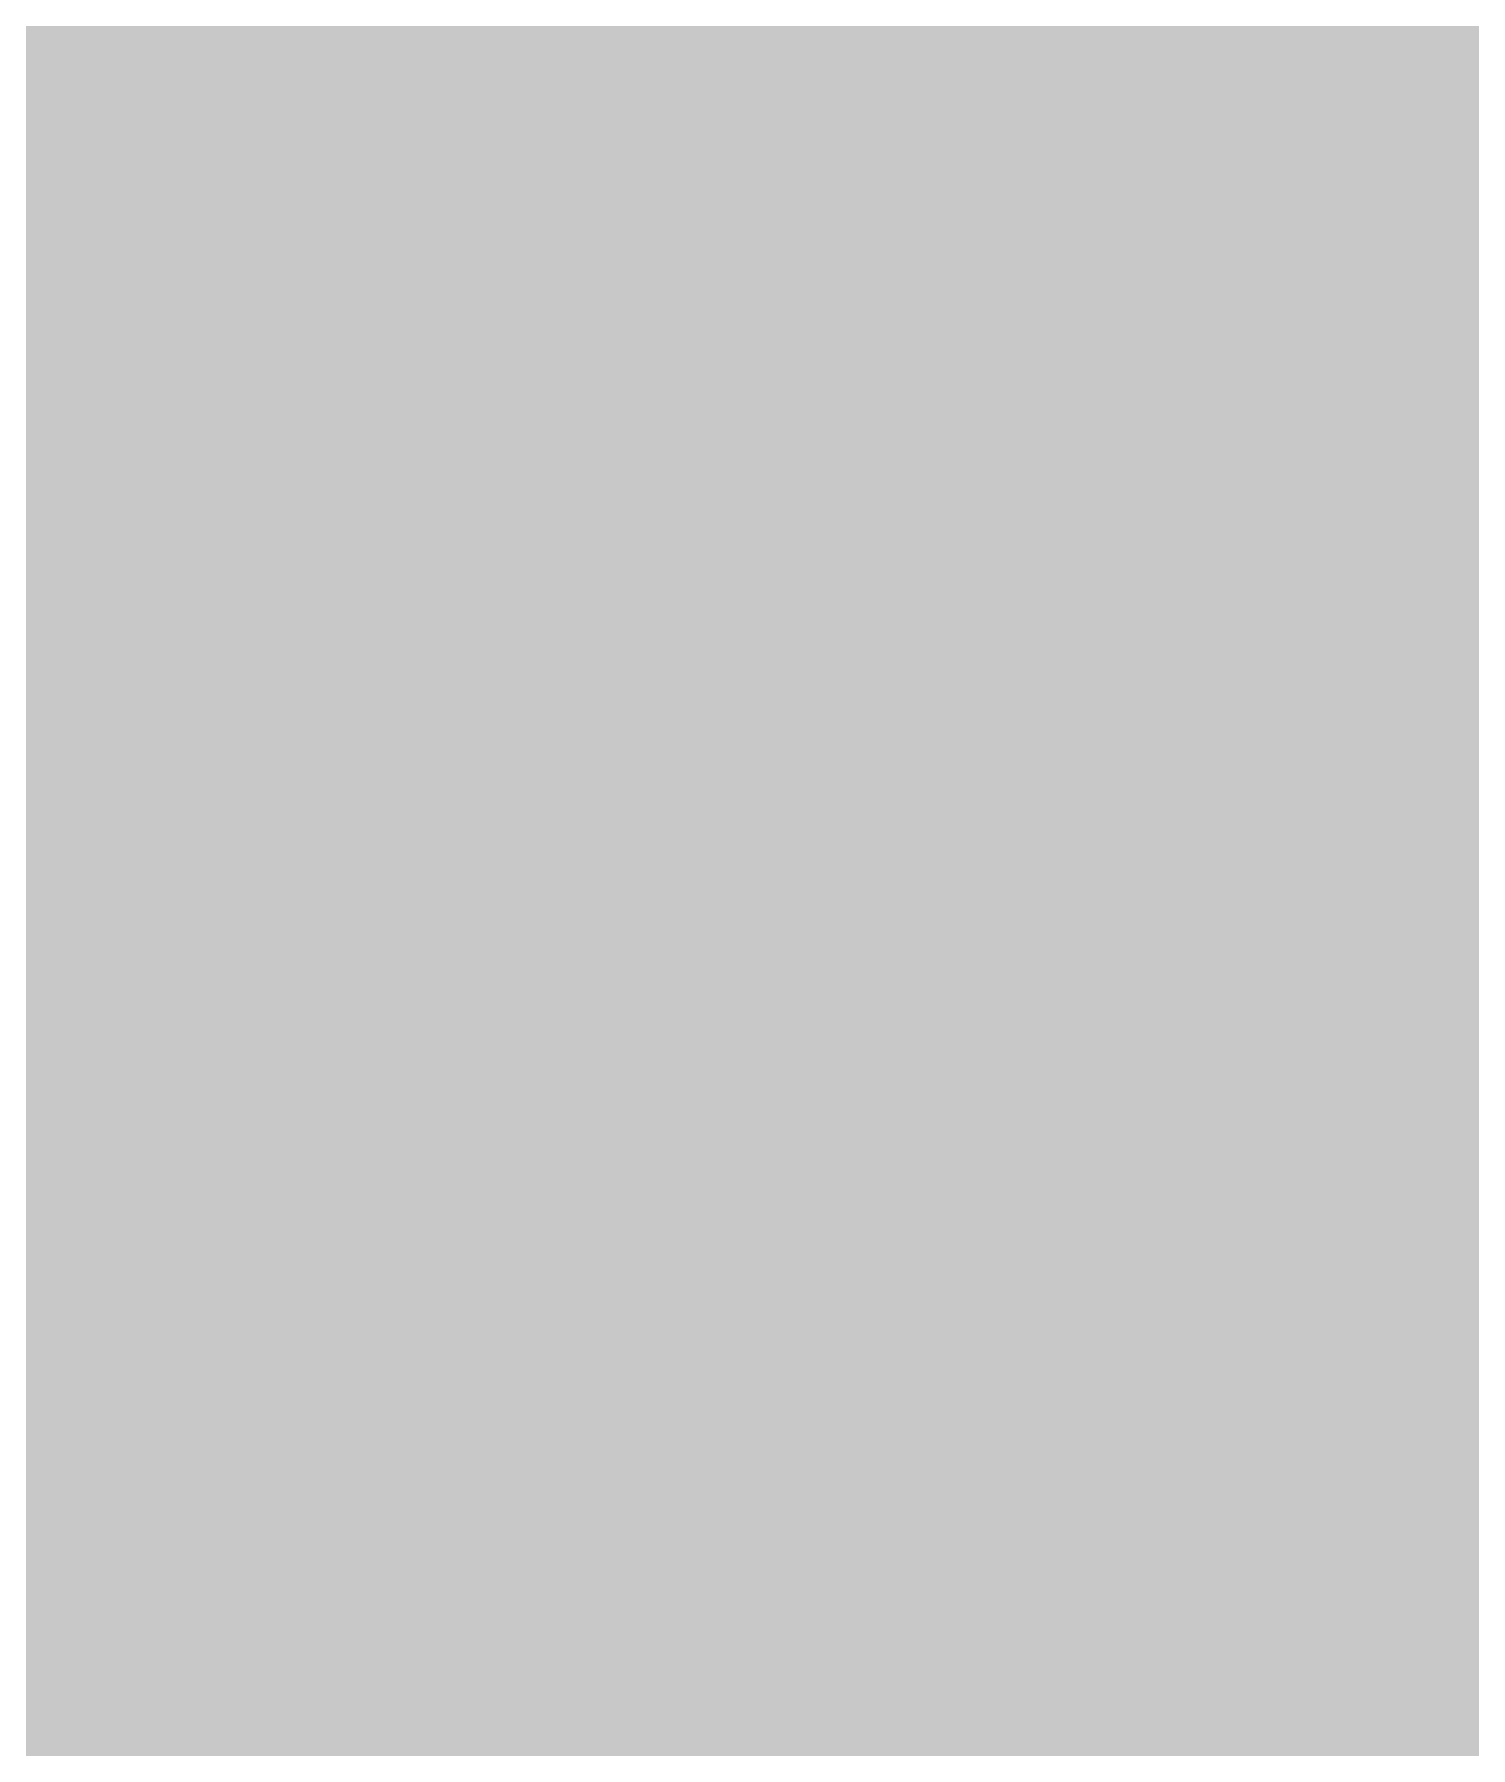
# Model space of a CAD drawing. Extents: x -6 to 196, y -52 to 46.
# Drawn here: x 29.44 to 37.41, y 7.18 to 16.68 of the extents above; entities that cross this region are included whole.
import ezdxf

# ---------------------------------------------------------------- set-up
doc = ezdxf.new("R2010")
doc.units = 0
doc.header["$MEASUREMENT"] = 0
doc.layers.get('0').update_dxf_attribs({"linetype": 'CONTINUOUS'})
for name, color, linetype in [('22-304-1_BOT', 7, 'CONTINUOUS'), ('22-304-1_DRD', 7, 'CONTINUOUS'), ('22-304-1_GND', 6, 'CONTINUOUS'), ('22-304-1_IN1', 4, 'CONTINUOUS'), ('22-304-1_SMB', 3, 'CONTINUOUS'), ('22-304-1_SMT', 5, 'CONTINUOUS'), ('22-304-1_SPT', 10, 'CONTINUOUS'), ('22-304-1_SST', 14, 'CONTINUOUS'), ('22-304-1_TOP', 9, 'CONTINUOUS'), ('THRUHOLE_TAP', 13, 'CONTINUOUS')]:
    doc.layers.add(name, color=color, linetype=linetype)

# ---------------------------------------------------------------- blocks, each defined once
blk = doc.blocks.new('ROUND_52')
at = {"const_width": 0.35052}
blk.add_lwpolyline([(-0.17526, 0, 1), (0.17526, 0, 1)], format="xyb", close=True, dxfattribs=at)
blk = doc.blocks.new('ROUND_80')
at = {"const_width": 0.0635}
blk.add_lwpolyline([(-0.03175, 0, 1), (0.03175, 0, 1)], format="xyb", close=True, dxfattribs=at)
blk = doc.blocks.new('RECTANGLE_37')
blk.add_solid([(5.715, 4.445), (5.715, -4.445), (-5.715, 4.445), (-5.715, -4.445)])
blk = doc.blocks.new('ROUND_88')
at = {"const_width": 0.10033}
blk.add_lwpolyline([(-0.050164, 0, 1), (0.050164, 0, 1)], format="xyb", close=True, dxfattribs=at)

msp = doc.modelspace()

# ---------------------------------------------------------------- linework, layer by layer
at = {"layer": '22-304-1_BOT', "const_width": 0.254}
for points in [[(29.9466, 43.942), (29.9466, -4.064)], [(30.1752, 43.942), (30.1752, -4.064)], [(30.4038, 43.942), (30.4038, -4.064)], [(30.6324, 43.942), (30.6324, -4.064)], [(30.861, 43.942), (30.861, -4.064)], [(31.0896, 43.942), (31.0896, -4.064)], [(31.3182, 43.942), (31.3182, -4.064)], [(31.5468, 43.942), (31.5468, -4.064)], [(31.7754, 43.942), (31.7754, -4.064)], [(32.004, 43.942), (32.004, -4.064)], [(32.2326, 43.942), (32.2326, -4.064)], [(32.4612, 43.942), (32.4612, -4.064)], [(32.6898, 43.942), (32.6898, -4.064)], [(32.9184, 43.942), (32.9184, -4.064)], [(33.147, 43.942), (33.147, -4.064)], [(33.3756, 43.942), (33.3756, -4.064)], [(33.6042, 43.942), (33.6042, -4.064)], [(33.8328, 43.942), (33.8328, -4.064)], [(34.0614, 43.942), (34.0614, -4.064)], [(34.29, 43.942), (34.29, -4.064)], [(34.5186, 43.942), (34.5186, -4.064)], [(34.7472, 43.942), (34.7472, -4.064)], [(34.9758, 43.942), (34.9758, -4.064)], [(35.2044, 43.942), (35.2044, -4.064)], [(35.433, 43.942), (35.433, -4.064)], [(35.6616, 43.942), (35.6616, -4.064)], [(35.8902, 43.942), (35.8902, -4.064)], [(36.1188, 43.942), (36.1188, -4.064)], [(36.3474, 43.942), (36.3474, -4.064)], [(36.576, 43.942), (36.576, -4.064)], [(36.8046, 43.942), (36.8046, -4.064)], [(37.0332, 43.942), (37.0332, -4.064)], [(37.2618, 43.942), (37.2618, -4.064)], [(37.4904, 43.942), (37.4904, -4.064)], [(29.718, 34.85388), (29.718, -4.064)], [(29.4894, 34.57702), (29.4894, -4.064)], [(55.23484, 16.7386), (20.89404, 16.7386)], [(55.23484, 16.51), (20.98294, 16.51)], [(55.23484, 16.2814), (21.99132, 16.2814)], [(55.23484, 16.0528), (22.3647, 16.0528)], [(55.23484, 15.8242), (22.48916, 15.8242)], [(55.23484, 15.5956), (22.51964, 15.5956)], [(55.23484, 15.367), (22.47138, 15.367)], [(55.23484, 15.1384), (22.31644, 15.1384)], [(55.23484, 14.9098), (20.0787, 14.9098)], [(55.23484, 14.6812), (20.20316, 14.6812)], [(55.23484, 14.4526), (20.23364, 14.4526)], [(55.23484, 14.224), (20.18538, 14.224)], [(55.23484, 13.9954), (20.03044, 13.9954)], [(55.23484, 13.7668), (17.145, 13.7668)], [(55.23484, 13.5382), (17.145, 13.5382)], [(55.23484, 13.3096), (17.145, 13.3096)], [(55.28818, 13.081), (17.145, 13.081)], [(55.45074, 12.8524), (17.145, 12.8524)], [(55.67934, 12.6238), (17.145, 12.6238)], [(55.90794, 12.3952), (17.145, 12.3952)], [(56.13654, 12.1666), (17.145, 12.1666)], [(56.36514, 11.938), (17.145, 11.938)], [(56.59374, 11.7094), (17.145, 11.7094)], [(56.82234, 11.4808), (17.145, 11.4808)], [(57.05094, 11.2522), (17.145, 11.2522)], [(57.28208, 11.0236), (17.145, 11.0236)], [(120.22074, 10.795), (17.145, 10.795)], [(120.22074, 10.5664), (17.145, 10.5664)], [(120.22074, 10.3378), (17.145, 10.3378)], [(120.22074, 10.1092), (17.145, 10.1092)], [(120.22074, 9.8806), (17.145, 9.8806)], [(120.22074, 9.652), (17.145, 9.652)], [(115.15344, 9.4234), (17.145, 9.4234)], [(101.219, 9.1948), (17.145, 9.1948)], [(101.00818, 8.9662), (17.145, 8.9662)], [(100.93198, 8.7376), (17.145, 8.7376)], [(100.93452, 8.509), (17.145, 8.509)], [(101.02342, 8.2804), (18.19656, 8.2804)], [(101.25964, 8.0518), (18.38452, 8.0518)], [(117.5893, 7.8232), (18.45056, 7.8232)], [(103.84536, 7.5946), (18.43786, 7.5946)], [(103.5812, 7.366), (18.3388, 7.366)], [(103.4796, 7.1374), (18.0721, 7.1374)]]:
    msp.add_lwpolyline(points, dxfattribs=at)
at = {"layer": '22-304-1_DRD', "const_width": 0.254}
for points in [[(29.591, 16.51), (29.21, 16.129)], [(30.099, 16.51), (29.591, 16.51)], [(30.48, 16.129), (30.099, 16.51)], [(31.496, 16.51), (31.115, 16.129)], [(32.004, 16.51), (31.496, 16.51)], [(32.385, 16.129), (32.004, 16.51)], [(33.401, 16.51), (33.02, 16.129)], [(33.909, 16.51), (33.401, 16.51)], [(34.29, 16.129), (33.909, 16.51)], [(30.48, 15.621), (30.48, 16.129)], [(31.115, 16.129), (31.115, 15.621)], [(32.385, 15.621), (32.385, 16.129)], [(33.02, 16.129), (33.02, 15.621)], [(34.29, 15.621), (34.29, 16.129)], [(29.21, 15.621), (29.591, 15.24)], [(30.099, 15.24), (30.48, 15.621)], [(31.115, 15.621), (31.496, 15.24)], [(32.004, 15.24), (32.385, 15.621)], [(33.02, 15.621), (33.401, 15.24)], [(33.909, 15.24), (34.29, 15.621)], [(29.591, 15.24), (30.099, 15.24)], [(31.496, 15.24), (32.004, 15.24)], [(33.401, 15.24), (33.909, 15.24)], [(29.591, 14.605), (29.21, 14.224)], [(30.099, 14.605), (29.591, 14.605)], [(30.48, 14.224), (30.099, 14.605)], [(31.496, 14.605), (31.115, 14.224)], [(32.004, 14.605), (31.496, 14.605)], [(32.385, 14.224), (32.004, 14.605)], [(33.401, 14.605), (33.02, 14.224)], [(33.909, 14.605), (33.401, 14.605)], [(34.29, 14.224), (33.909, 14.605)], [(30.48, 13.716), (30.48, 14.224)], [(31.115, 14.224), (31.115, 13.716)], [(32.385, 13.716), (32.385, 14.224)], [(33.02, 14.224), (33.02, 13.716)], [(34.29, 13.716), (34.29, 14.224)], [(29.21, 13.716), (29.591, 13.335)], [(30.099, 13.335), (30.48, 13.716)], [(31.115, 13.716), (31.496, 13.335)], [(32.004, 13.335), (32.385, 13.716)], [(33.02, 13.716), (33.401, 13.335)], [(33.909, 13.335), (34.29, 13.716)], [(29.591, 13.335), (30.099, 13.335)], [(31.496, 13.335), (32.004, 13.335)], [(33.401, 13.335), (33.909, 13.335)], [(29.591, 12.7), (29.21, 12.319)], [(30.099, 12.7), (29.591, 12.7)], [(30.48, 12.319), (30.099, 12.7)], [(31.496, 12.7), (31.115, 12.319)], [(32.004, 12.7), (31.496, 12.7)], [(32.385, 12.319), (32.004, 12.7)], [(33.401, 12.7), (33.02, 12.319)], [(33.909, 12.7), (33.401, 12.7)], [(34.29, 12.319), (33.909, 12.7)], [(30.48, 11.811), (30.48, 12.319)], [(31.115, 12.319), (31.115, 11.811)], [(32.385, 11.811), (32.385, 12.319)], [(33.02, 12.319), (33.02, 11.811)], [(34.29, 11.811), (34.29, 12.319)], [(29.21, 11.811), (29.591, 11.43)], [(30.099, 11.43), (30.48, 11.811)], [(31.115, 11.811), (31.496, 11.43)], [(32.004, 11.43), (32.385, 11.811)], [(33.02, 11.811), (33.401, 11.43)], [(33.909, 11.43), (34.29, 11.811)], [(29.591, 11.43), (30.099, 11.43)], [(31.496, 11.43), (32.004, 11.43)], [(33.401, 11.43), (33.909, 11.43)], [(29.591, 10.795), (29.21, 10.414)], [(30.099, 10.795), (29.591, 10.795)], [(30.48, 10.414), (30.099, 10.795)], [(31.496, 10.795), (31.115, 10.414)], [(32.004, 10.795), (31.496, 10.795)], [(32.385, 10.414), (32.004, 10.795)], [(33.401, 10.795), (33.02, 10.414)], [(33.909, 10.795), (33.401, 10.795)], [(34.29, 10.414), (33.909, 10.795)], [(30.48, 9.906), (30.48, 10.414)], [(31.115, 10.414), (31.115, 9.906)], [(32.385, 9.906), (32.385, 10.414)], [(33.02, 10.414), (33.02, 9.906)], [(34.29, 9.906), (34.29, 10.414)], [(29.21, 9.906), (29.591, 9.525)], [(30.099, 9.525), (30.48, 9.906)], [(31.115, 9.906), (31.496, 9.525)], [(32.004, 9.525), (32.385, 9.906)], [(33.02, 9.906), (33.401, 9.525)], [(33.909, 9.525), (34.29, 9.906)], [(29.591, 9.525), (30.099, 9.525)], [(31.496, 9.525), (32.004, 9.525)], [(33.401, 9.525), (33.909, 9.525)]]:
    msp.add_lwpolyline(points, dxfattribs=at)
at = {"layer": '22-304-1_IN1', "const_width": 0.254}
for points in [[(30.607, 26.289), (30.607, 7.41426)], [(30.8356, 26.289), (30.8356, 7.41426)], [(31.0642, 26.289), (31.0642, 7.41426)], [(32.4358, 26.289), (32.4358, 7.41426)], [(32.6644, 26.289), (32.6644, 7.41426)], [(32.893, 26.289), (32.893, 7.41426)], [(34.4932, 26.289), (34.4932, 7.41426)], [(34.7218, 26.289), (34.7218, 7.41426)], [(34.9504, 26.289), (34.9504, 7.41426)], [(35.179, 26.289), (35.179, 7.41426)], [(35.4076, 26.289), (35.4076, 7.41426)], [(35.6362, 26.289), (35.6362, 7.41426)], [(35.8648, 26.289), (35.8648, 7.41426)], [(36.0934, 26.289), (36.0934, 7.41426)], [(37.465, 23.00732), (37.465, 7.41426)], [(36.322, 22.79396), (36.322, 7.41426)], [(37.2364, 22.69998), (37.2364, 7.41426)], [(36.5506, 22.62378), (36.5506, 7.41426)], [(36.7792, 22.56536), (36.7792, 7.41426)], [(37.0078, 22.58822), (37.0078, 7.41426)], [(34.2646, 17.48536), (34.2646, 16.1671)], [(30.3784, 17.36344), (30.3784, 16.29156)], [(33.1216, 17.36344), (33.1216, 16.29156)], [(31.2928, 17.28216), (31.2928, 16.37284)], [(32.2072, 17.28216), (32.2072, 16.37284)], [(29.464, 17.2212), (29.464, 16.4338)], [(30.1498, 17.17548), (30.1498, 16.47952)], [(33.3502, 17.17548), (33.3502, 16.47952)], [(34.036, 17.2212), (34.036, 16.4338)], [(29.6926, 17.1196), (29.6926, 16.53286)], [(29.9212, 17.1069), (29.9212, 16.54556)], [(31.5214, 17.14246), (31.5214, 16.51)], [(31.75, 17.10436), (31.75, 16.55064)], [(31.9786, 17.14246), (31.9786, 16.51)], [(33.5788, 17.1069), (33.5788, 16.54556)], [(33.8074, 17.1196), (33.8074, 16.53286)], [(71.77278, 16.7894), (20.86102, 16.7894)], [(71.71436, 16.5608), (20.97278, 16.5608)], [(29.34716, 16.3322), (28.43784, 16.3322)], [(31.25216, 16.3322), (30.34284, 16.3322)], [(33.15716, 16.3322), (32.24784, 16.3322)], [(39.50716, 16.3322), (34.15284, 16.3322)], [(31.11246, 16.1036), (30.48, 16.1036)], [(33.01746, 16.1036), (32.385, 16.1036)], [(39.36746, 16.1036), (34.29, 16.1036)], [(31.07436, 15.875), (30.52064, 15.875)], [(32.97936, 15.875), (32.42564, 15.875)], [(39.32936, 15.875), (34.33064, 15.875)], [(31.11246, 15.6464), (30.48, 15.6464)], [(33.01746, 15.6464), (32.385, 15.6464)], [(34.2646, 15.58036), (34.2646, 14.2621)], [(39.36746, 15.6464), (34.29, 15.6464)], [(29.34716, 15.4178), (28.43784, 15.4178)], [(31.25216, 15.4178), (30.34284, 15.4178)], [(30.3784, 15.45844), (30.3784, 14.38656)], [(31.2928, 15.37716), (31.2928, 14.46784)], [(32.2072, 15.37716), (32.2072, 14.46784)], [(33.15716, 15.4178), (32.24784, 15.4178)], [(33.1216, 15.45844), (33.1216, 14.38656)], [(39.50716, 15.4178), (34.15284, 15.4178)], [(29.464, 15.3162), (29.464, 14.5288)], [(34.036, 15.3162), (34.036, 14.5288)], [(72.04964, 15.1892), (22.3647, 15.1892)], [(29.6926, 15.2146), (29.6926, 14.62786)], [(29.9212, 15.2019), (29.9212, 14.64056)], [(30.1498, 15.27048), (30.1498, 14.57452)], [(31.5214, 15.23746), (31.5214, 14.605)], [(31.75, 15.19936), (31.75, 14.64564)], [(31.9786, 15.23746), (31.9786, 14.605)], [(33.3502, 15.27048), (33.3502, 14.57452)], [(33.5788, 15.2019), (33.5788, 14.64056)], [(33.8074, 15.2146), (33.8074, 14.62786)], [(71.81342, 14.9606), (21.99132, 14.9606)], [(71.72452, 14.732), (20.18538, 14.732)], [(29.42844, 14.5034), (28.35656, 14.5034)], [(31.33344, 14.5034), (30.26156, 14.5034)], [(33.23844, 14.5034), (32.16656, 14.5034)], [(39.58844, 14.5034), (34.07156, 14.5034)], [(31.14548, 14.2748), (30.44952, 14.2748)], [(33.05048, 14.2748), (32.35452, 14.2748)], [(39.40048, 14.2748), (34.25952, 14.2748)], [(31.0769, 14.0462), (30.51556, 14.0462)], [(32.9819, 14.0462), (32.42056, 14.0462)], [(39.3319, 14.0462), (34.32556, 14.0462)], [(31.0896, 13.8176), (30.50286, 13.8176)], [(32.9946, 13.8176), (32.40786, 13.8176)], [(39.3446, 13.8176), (34.31286, 13.8176)], [(34.2646, 13.67536), (34.2646, 12.3571)], [(31.1912, 13.589), (30.4038, 13.589)], [(33.0962, 13.589), (32.3088, 13.589)], [(39.4462, 13.589), (34.2138, 13.589)], [(30.3784, 13.55344), (30.3784, 12.48156)], [(31.2928, 13.47216), (31.2928, 12.56284)], [(32.2072, 13.47216), (32.2072, 12.56284)], [(33.1216, 13.55344), (33.1216, 12.48156)], [(29.464, 13.4112), (29.464, 12.6238)], [(34.036, 13.4112), (34.036, 12.6238)], [(29.55036, 13.3604), (28.2321, 13.3604)], [(29.6926, 13.3096), (29.6926, 12.72286)], [(29.9212, 13.2969), (29.9212, 12.73556)], [(31.45536, 13.3604), (30.1371, 13.3604)], [(30.1498, 13.36548), (30.1498, 12.66952)], [(31.5214, 13.33246), (31.5214, 12.7)], [(31.75, 13.29436), (31.75, 12.74064)], [(31.9786, 13.33246), (31.9786, 12.7)], [(33.36036, 13.3604), (32.0421, 13.3604)], [(33.3502, 13.36548), (33.3502, 12.66952)], [(33.5788, 13.2969), (33.5788, 12.73556)], [(33.8074, 13.3096), (33.8074, 12.72286)], [(39.71036, 13.3604), (33.9471, 13.3604)], [(71.8693, 13.1318), (11.176, 13.1318)], [(71.74484, 12.9032), (11.176, 12.9032)], [(29.55036, 12.6746), (28.2321, 12.6746)], [(31.45536, 12.6746), (30.1371, 12.6746)], [(33.36036, 12.6746), (32.0421, 12.6746)], [(39.71036, 12.6746), (33.9471, 12.6746)], [(31.1912, 12.446), (30.4038, 12.446)], [(33.0962, 12.446), (32.3088, 12.446)], [(39.4462, 12.446), (34.2138, 12.446)], [(31.0896, 12.2174), (30.50286, 12.2174)], [(32.9946, 12.2174), (32.40786, 12.2174)], [(39.3446, 12.2174), (34.31286, 12.2174)], [(31.0769, 11.9888), (30.51556, 11.9888)], [(32.9819, 11.9888), (32.42056, 11.9888)], [(39.3319, 11.9888), (34.32556, 11.9888)], [(31.14548, 11.7602), (30.44952, 11.7602)], [(33.05048, 11.7602), (32.35452, 11.7602)], [(39.40048, 11.7602), (34.25952, 11.7602)], [(34.2646, 11.77036), (34.2646, 10.4521)], [(30.3784, 11.64844), (30.3784, 10.57656)], [(31.2928, 11.56716), (31.2928, 10.65784)], [(32.2072, 11.56716), (32.2072, 10.65784)], [(33.1216, 11.64844), (33.1216, 10.57656)], [(29.42844, 11.5316), (28.35656, 11.5316)], [(29.464, 11.5062), (29.464, 10.7188)], [(31.33344, 11.5316), (30.26156, 11.5316)], [(33.23844, 11.5316), (32.16656, 11.5316)], [(34.036, 11.5062), (34.036, 10.7188)], [(39.58844, 11.5316), (34.07156, 11.5316)], [(29.6926, 11.4046), (29.6926, 10.81786)], [(29.9212, 11.3919), (29.9212, 10.83056)], [(30.1498, 11.46048), (30.1498, 10.76452)], [(31.5214, 11.42746), (31.5214, 10.795)], [(31.75, 11.38936), (31.75, 10.83564)], [(31.9786, 11.42746), (31.9786, 10.795)], [(33.3502, 11.46048), (33.3502, 10.76452)], [(33.5788, 11.3919), (33.5788, 10.83056)], [(33.8074, 11.4046), (33.8074, 10.81786)], [(57.28462, 11.303), (19.685, 11.303)], [(57.43702, 11.0744), (19.685, 11.0744)], [(71.71436, 10.8458), (19.685, 10.8458)], [(29.34716, 10.6172), (28.43784, 10.6172)], [(31.25216, 10.6172), (30.34284, 10.6172)], [(33.15716, 10.6172), (32.24784, 10.6172)], [(39.50716, 10.6172), (34.15284, 10.6172)], [(31.11246, 10.3886), (30.48, 10.3886)], [(33.01746, 10.3886), (32.385, 10.3886)], [(39.36746, 10.3886), (34.29, 10.3886)], [(31.07436, 10.16), (30.52064, 10.16)], [(32.97936, 10.16), (32.42564, 10.16)], [(39.32936, 10.16), (34.33064, 10.16)], [(31.11246, 9.9314), (30.48, 9.9314)], [(33.01746, 9.9314), (32.385, 9.9314)], [(34.2646, 9.86536), (34.2646, 7.41426)], [(39.36746, 9.9314), (34.29, 9.9314)], [(29.34716, 9.7028), (28.43784, 9.7028)], [(31.25216, 9.7028), (30.34284, 9.7028)], [(30.3784, 9.74344), (30.3784, 7.41426)], [(33.15716, 9.7028), (32.24784, 9.7028)], [(33.1216, 9.74344), (33.1216, 7.41426)], [(39.50716, 9.7028), (34.15284, 9.7028)], [(29.464, 9.6012), (29.464, 7.41426)], [(31.2928, 9.66216), (31.2928, 7.41426)], [(32.2072, 9.66216), (32.2072, 7.41426)], [(34.036, 9.6012), (34.036, 7.41426)], [(59.64936, 9.4742), (19.685, 9.4742)], [(29.6926, 9.4996), (29.6926, 7.41426)], [(29.9212, 9.4869), (29.9212, 7.41426)], [(30.1498, 9.55548), (30.1498, 7.41426)], [(31.5214, 9.52246), (31.5214, 7.41426)], [(31.75, 9.48436), (31.75, 7.41426)], [(31.9786, 9.52246), (31.9786, 7.41426)], [(33.3502, 9.55548), (33.3502, 7.41426)], [(33.5788, 9.4869), (33.5788, 7.41426)], [(33.8074, 9.4996), (33.8074, 7.41426)], [(59.70778, 9.2456), (19.685, 9.2456)], [(59.87796, 9.017), (19.685, 9.017)], [(71.72198, 8.7884), (19.685, 8.7884)], [(71.79818, 8.5598), (19.685, 8.5598)], [(72.009, 8.3312), (19.685, 8.3312)], [(105.3846, 8.1026), (22.71776, 8.1026)], [(105.4862, 7.874), (22.95652, 7.874)], [(71.97344, 7.6454), (23.18512, 7.6454)], [(71.78548, 7.4168), (23.41372, 7.4168)], [(66.548, 7.41426), (23.4188, 7.41426)]]:
    msp.add_lwpolyline(points, dxfattribs=at)
for points in [[(29.845, 16.55064, 0.4142136), (29.16936, 15.875)], [(30.52064, 15.875, 0.4142136), (29.845, 16.55064)], [(31.75, 16.55064, 0.4142136), (31.07436, 15.875)], [(32.42564, 15.875, 0.4142136), (31.75, 16.55064)], [(33.655, 16.55064, 0.4142136), (32.97936, 15.875)], [(34.33064, 15.875, 0.4142136), (33.655, 16.55064)], [(29.16936, 15.875, 0.4142136), (29.845, 15.19936)], [(29.845, 15.19936, 0.4142136), (30.52064, 15.875)], [(31.07436, 15.875, 0.4142136), (31.75, 15.19936)], [(31.75, 15.19936, 0.4142136), (32.42564, 15.875)], [(32.97936, 15.875, 0.4142136), (33.655, 15.19936)], [(33.655, 15.19936, 0.4142136), (34.33064, 15.875)], [(29.845, 14.64564, 0.4142136), (29.16936, 13.97)], [(30.52064, 13.97, 0.4142136), (29.845, 14.64564)], [(31.75, 14.64564, 0.4142136), (31.07436, 13.97)], [(32.42564, 13.97, 0.4142136), (31.75, 14.64564)], [(33.655, 14.64564, 0.4142136), (32.97936, 13.97)], [(34.33064, 13.97, 0.4142136), (33.655, 14.64564)], [(29.16936, 13.97, 0.4142136), (29.845, 13.29436)], [(29.845, 13.29436, 0.4142136), (30.52064, 13.97)], [(31.07436, 13.97, 0.4142136), (31.75, 13.29436)], [(31.75, 13.29436, 0.4142136), (32.42564, 13.97)], [(32.97936, 13.97, 0.4142136), (33.655, 13.29436)], [(33.655, 13.29436, 0.4142136), (34.33064, 13.97)], [(29.845, 12.74064, 0.4142136), (29.16936, 12.065)], [(30.52064, 12.065, 0.4142136), (29.845, 12.74064)], [(31.75, 12.74064, 0.4142136), (31.07436, 12.065)], [(32.42564, 12.065, 0.4142136), (31.75, 12.74064)], [(33.655, 12.74064, 0.4142136), (32.97936, 12.065)], [(34.33064, 12.065, 0.4142136), (33.655, 12.74064)], [(29.16936, 12.065, 0.4142136), (29.845, 11.38936)], [(29.845, 11.38936, 0.4142136), (30.52064, 12.065)], [(31.07436, 12.065, 0.4142136), (31.75, 11.38936)], [(31.75, 11.38936, 0.4142136), (32.42564, 12.065)], [(32.97936, 12.065, 0.4142136), (33.655, 11.38936)], [(33.655, 11.38936, 0.4142136), (34.33064, 12.065)], [(29.845, 10.83564, 0.4142136), (29.16936, 10.16)], [(30.52064, 10.16, 0.4142136), (29.845, 10.83564)], [(31.75, 10.83564, 0.4142136), (31.07436, 10.16)], [(32.42564, 10.16, 0.4142136), (31.75, 10.83564)], [(33.655, 10.83564, 0.4142136), (32.97936, 10.16)], [(34.33064, 10.16, 0.4142136), (33.655, 10.83564)], [(29.16936, 10.16, 0.4142136), (29.845, 9.48436)], [(29.845, 9.48436, 0.4142136), (30.52064, 10.16)], [(31.07436, 10.16, 0.4142136), (31.75, 9.48436)], [(31.75, 9.48436, 0.4142136), (32.42564, 10.16)], [(32.97936, 10.16, 0.4142136), (33.655, 9.48436)], [(33.655, 9.48436, 0.4142136), (34.33064, 10.16)]]:
    msp.add_lwpolyline(points, format="xyb", dxfattribs=at)
at = {"layer": '22-304-1_SMB', "const_width": 0.254}
for points in [[(31.7246, 43.688), (31.7246, -3.429)], [(31.9532, 43.688), (31.9532, -3.429)], [(32.1818, 43.688), (32.1818, -3.429)], [(32.4104, 43.688), (32.4104, -3.429)], [(32.639, 43.688), (32.639, -3.429)], [(32.8676, 43.688), (32.8676, -3.429)], [(33.0962, 43.688), (33.0962, -3.429)], [(33.3248, 43.688), (33.3248, -3.429)], [(33.5534, 43.688), (33.5534, -3.429)], [(33.782, 43.688), (33.782, -3.429)], [(34.0106, 43.688), (34.0106, -3.429)], [(34.2392, 43.688), (34.2392, -3.429)], [(34.4678, 43.688), (34.4678, -3.429)], [(34.6964, 43.688), (34.6964, -3.429)], [(34.925, 43.688), (34.925, -3.429)], [(35.1536, 43.688), (35.1536, -3.429)], [(35.3822, 43.688), (35.3822, -3.429)], [(35.6108, 43.688), (35.6108, -3.429)], [(35.8394, 43.688), (35.8394, -3.429)], [(36.068, 43.688), (36.068, -3.429)], [(36.2966, 43.688), (36.2966, -3.429)], [(36.5252, 43.688), (36.5252, -3.429)], [(36.7538, 43.688), (36.7538, -3.429)], [(36.9824, 43.688), (36.9824, -3.429)], [(37.211, 43.688), (37.211, -3.429)], [(37.4396, 43.688), (37.4396, -3.429)], [(29.4386, 33.401), (29.4386, -3.429)], [(29.6672, 33.401), (29.6672, -3.429)], [(29.8958, 33.401), (29.8958, -3.429)], [(30.1244, 33.401), (30.1244, -3.429)], [(30.353, 33.401), (30.353, -3.429)], [(30.5816, 33.401), (30.5816, -3.429)], [(30.8102, 33.401), (30.8102, -3.429)], [(31.0388, 33.401), (31.0388, -3.429)], [(31.2674, 33.401), (31.2674, -3.429)], [(31.496, 33.401), (31.496, -3.429)], [(54.356, 16.7894), (22.86, 16.7894)], [(54.356, 16.5608), (22.86, 16.5608)], [(54.356, 16.3322), (22.86, 16.3322)], [(54.356, 16.1036), (22.86, 16.1036)], [(54.356, 15.875), (22.86, 15.875)], [(54.356, 15.6464), (22.86, 15.6464)], [(54.356, 15.4178), (22.86, 15.4178)], [(54.356, 15.1892), (22.86, 15.1892)], [(54.356, 14.9606), (22.86, 14.9606)], [(54.356, 14.732), (22.86, 14.732)], [(54.356, 14.5034), (22.86, 14.5034)], [(54.356, 14.2748), (22.86, 14.2748)], [(54.356, 14.0462), (22.86, 14.0462)], [(54.356, 13.8176), (22.86, 13.8176)], [(54.356, 13.589), (22.86, 13.589)], [(54.356, 13.3604), (22.86, 13.3604)], [(54.356, 13.1318), (22.86, 13.1318)], [(54.356, 12.9032), (22.86, 12.9032)], [(54.356, 12.6746), (22.86, 12.6746)], [(54.356, 12.446), (22.86, 12.446)], [(54.356, 12.2174), (22.86, 12.2174)], [(54.356, 11.9888), (22.86, 11.9888)], [(54.356, 11.7602), (22.86, 11.7602)], [(54.356, 11.5316), (22.86, 11.5316)], [(54.356, 11.303), (22.86, 11.303)], [(54.356, 11.0744), (22.86, 11.0744)], [(54.356, 10.8458), (22.86, 10.8458)], [(54.356, 10.6172), (22.86, 10.6172)], [(54.356, 10.3886), (22.86, 10.3886)], [(54.356, 10.16), (22.86, 10.16)], [(54.356, 9.9314), (22.86, 9.9314)], [(54.356, 9.7028), (22.86, 9.7028)], [(54.356, 9.4742), (22.86, 9.4742)], [(54.356, 9.2456), (22.86, 9.2456)], [(54.356, 9.017), (22.86, 9.017)], [(54.356, 8.7884), (22.86, 8.7884)], [(54.356, 8.5598), (22.86, 8.5598)], [(54.356, 8.3312), (22.86, 8.3312)], [(54.356, 8.1026), (22.86, 8.1026)], [(54.356, 7.874), (22.86, 7.874)], [(54.356, 7.6454), (22.86, 7.6454)], [(54.356, 7.4168), (22.86, 7.4168)], [(54.356, 7.1882), (22.86, 7.1882)]]:
    msp.add_lwpolyline(points, dxfattribs=at)
at = {"layer": '22-304-1_SMT', "const_width": 0.254}
for points in [[(33.782, 22.225), (35.433, 20.574), (35.433, 9.398), (22.987, 9.398)], [(29.4894, 22.225), (29.4894, 9.398)], [(29.718, 22.225), (29.718, 9.398)], [(29.9466, 22.225), (29.9466, 9.398)], [(30.1752, 22.225), (30.1752, 9.398)], [(30.4038, 22.225), (30.4038, 9.398)], [(30.6324, 22.225), (30.6324, 9.398)], [(30.861, 22.225), (30.861, 9.398)], [(31.0896, 22.225), (31.0896, 9.398)], [(31.3182, 22.225), (31.3182, 9.398)], [(31.5468, 22.225), (31.5468, 9.398)], [(31.7754, 22.225), (31.7754, 9.398)], [(32.004, 22.225), (32.004, 9.398)], [(32.2326, 22.225), (32.2326, 9.398)], [(32.4612, 22.225), (32.4612, 9.398)], [(32.6898, 22.225), (32.6898, 9.398)], [(32.9184, 22.225), (32.9184, 9.398)], [(33.147, 22.225), (33.147, 9.398)], [(33.3756, 22.225), (33.3756, 9.398)], [(33.6042, 22.225), (33.6042, 9.398)], [(33.8328, 22.1742), (33.8328, 9.398)], [(34.0614, 21.9456), (34.0614, 9.398)], [(34.29, 21.717), (34.29, 9.398)], [(34.5186, 21.4884), (34.5186, 9.398)], [(34.7472, 21.2598), (34.7472, 9.398)], [(34.9758, 21.0312), (34.9758, 9.398)], [(35.2044, 20.8026), (35.2044, 9.398)], [(35.433, 16.5862), (22.987, 16.5862)], [(35.433, 16.3576), (22.987, 16.3576)], [(35.433, 16.129), (22.987, 16.129)], [(35.433, 15.9004), (22.987, 15.9004)], [(35.433, 15.6718), (22.987, 15.6718)], [(35.433, 15.4432), (22.987, 15.4432)], [(35.433, 15.2146), (22.987, 15.2146)], [(35.433, 14.986), (22.987, 14.986)], [(35.433, 14.7574), (22.987, 14.7574)], [(35.433, 14.5288), (22.987, 14.5288)], [(35.433, 14.3002), (22.987, 14.3002)], [(35.433, 14.0716), (22.987, 14.0716)], [(35.433, 13.843), (22.987, 13.843)], [(35.433, 13.6144), (22.987, 13.6144)], [(35.433, 13.3858), (22.987, 13.3858)], [(35.433, 13.1572), (22.987, 13.1572)], [(35.433, 12.9286), (22.987, 12.9286)], [(35.433, 12.7), (22.987, 12.7)], [(35.433, 12.4714), (22.987, 12.4714)], [(35.433, 12.2428), (22.987, 12.2428)], [(35.433, 12.0142), (22.987, 12.0142)], [(35.433, 11.7856), (22.987, 11.7856)], [(35.433, 11.557), (22.987, 11.557)], [(35.433, 11.3284), (22.987, 11.3284)], [(35.433, 11.0998), (22.987, 11.0998)], [(35.433, 10.8712), (22.987, 10.8712)], [(35.433, 10.6426), (22.987, 10.6426)], [(35.433, 10.414), (22.987, 10.414)], [(35.433, 10.1854), (22.987, 10.1854)], [(35.433, 9.9568), (22.987, 9.9568)], [(35.433, 9.7282), (22.987, 9.7282)], [(35.433, 9.4996), (22.987, 9.4996)]]:
    msp.add_lwpolyline(points, dxfattribs=at)
at = {"layer": '22-304-1_SPT', "const_width": 0.254}
for points in [[(29.591, 16.129), (29.591, 12.7)], [(34.544, 16.129), (29.591, 16.129)], [(34.544, 16.129), (34.544, 12.7), (29.591, 12.7)], [(29.6926, 16.129), (29.6926, 12.7)], [(29.9212, 16.129), (29.9212, 12.7)], [(30.1498, 16.129), (30.1498, 12.7)], [(30.3784, 16.129), (30.3784, 12.7)], [(30.607, 16.129), (30.607, 12.7)], [(30.8356, 16.129), (30.8356, 12.7)], [(31.0642, 16.129), (31.0642, 12.7)], [(31.2928, 16.129), (31.2928, 12.7)], [(31.5214, 16.129), (31.5214, 12.7)], [(31.75, 16.129), (31.75, 12.7)], [(31.9786, 16.129), (31.9786, 12.7)], [(32.2072, 16.129), (32.2072, 12.7)], [(32.4358, 16.129), (32.4358, 12.7)], [(32.6644, 16.129), (32.6644, 12.7)], [(32.893, 16.129), (32.893, 12.7)], [(33.1216, 16.129), (33.1216, 12.7)], [(33.3502, 16.129), (33.3502, 12.7)], [(33.5788, 16.129), (33.5788, 12.7)], [(33.8074, 16.129), (33.8074, 12.7)], [(34.036, 16.129), (34.036, 12.7)], [(34.2646, 16.129), (34.2646, 12.7)], [(34.4932, 16.129), (34.4932, 12.7)], [(34.544, 16.002), (29.591, 16.002)], [(34.544, 15.7734), (29.591, 15.7734)], [(34.544, 15.5448), (29.591, 15.5448)], [(34.544, 15.3162), (29.591, 15.3162)], [(34.544, 15.0876), (29.591, 15.0876)], [(34.544, 14.859), (29.591, 14.859)], [(34.544, 14.6304), (29.591, 14.6304)], [(34.544, 14.4018), (29.591, 14.4018)], [(34.544, 14.1732), (29.591, 14.1732)], [(34.544, 13.9446), (29.591, 13.9446)], [(34.544, 13.716), (29.591, 13.716)], [(34.544, 13.4874), (29.591, 13.4874)], [(34.544, 13.2588), (29.591, 13.2588)], [(34.544, 13.0302), (29.591, 13.0302)], [(34.544, 12.8016), (29.591, 12.8016)]]:
    msp.add_lwpolyline(points, dxfattribs=at)
at = {"layer": '22-304-1_SST', "const_width": 0.1524}
msp.add_lwpolyline([(35.052, 11.811), (35.052, 21.082), (23.368, 21.082), (23.368, 11.811), (23.495, 11.811), (26.162, 11.811), (26.162, 7.366), (27.178, 7.366), (27.178, 11.811), (31.242, 11.811), (31.242, 7.366), (32.258, 7.366), (32.258, 11.811), (35.052, 11.811)], dxfattribs=at)
at = {"layer": '22-304-1_TOP'}
for points, const_width in [([(29.3624, 26.58364), (29.3624, 8.96366)], 0.254), ([(29.591, 26.58364), (29.591, 8.96366)], 0.254), ([(29.8196, 26.58364), (29.8196, 8.96366)], 0.254), ([(30.0482, 26.58364), (30.0482, 8.96366)], 0.254), ([(31.65856, 24.13), (33.782, 24.13), (36.957, 20.955), (36.957, 7.874), (39.751, 5.08), (42.545, 5.08)], 1.27), ([(33.2486, 23.16734), (33.2486, 8.96366)], 0.254), ([(33.4772, 23.07336), (33.4772, 8.96366)], 0.254), ([(33.7058, 22.84476), (33.7058, 8.96366)], 0.254), ([(30.2768, 22.67966), (30.2768, 8.96366)], 0.254), ([(30.5054, 22.67966), (30.5054, 8.96366)], 0.254), ([(30.734, 22.67966), (30.734, 8.96366)], 0.254), ([(30.9626, 22.67966), (30.9626, 8.96366)], 0.254), ([(31.1912, 22.67966), (31.1912, 8.96366)], 0.254), ([(31.4198, 22.67966), (31.4198, 8.96366)], 0.254), ([(31.6484, 22.67966), (31.6484, 8.96366)], 0.254), ([(31.877, 22.67966), (31.877, 8.96366)], 0.254), ([(32.1056, 22.67966), (32.1056, 8.96366)], 0.254), ([(32.3342, 22.67966), (32.3342, 8.96366)], 0.254), ([(32.5628, 22.67966), (32.5628, 8.96366)], 0.254), ([(32.7914, 22.67966), (32.7914, 8.96366)], 0.254), ([(33.02, 22.67966), (33.02, 8.96366)], 0.254), ([(33.9344, 22.61616), (33.9344, 8.96366)], 0.254), ([(34.163, 22.38756), (34.163, 8.96366)], 0.254), ([(34.3916, 22.15896), (34.3916, 8.96366)], 0.254), ([(34.6202, 21.93036), (34.6202, 8.96366)], 0.254), ([(34.8488, 21.70176), (34.8488, 8.96366)], 0.254), ([(35.0774, 21.47316), (35.0774, 8.96366)], 0.254), ([(35.306, 21.24456), (35.306, 8.96366)], 0.254), ([(35.5346, 21.01596), (35.5346, 8.96366)], 0.254), ([(35.7632, 20.78736), (35.7632, 8.96366)], 0.254), ([(35.9918, 20.55876), (35.9918, 8.96366)], 0.254), ([(35.99434, 20.55622), (35.99434, 8.96366)], 0.254), ([(27.94, 17.78), (29.21, 16.51)], 0.635), ([(35.99434, 16.637), (21.51126, 16.637)], 0.254), ([(35.99434, 16.4084), (21.51126, 16.4084)], 0.254), ([(35.99434, 16.1798), (22.225, 16.1798)], 0.254), ([(35.99434, 15.9512), (22.43328, 15.9512)], 0.254), ([(35.99434, 15.7226), (22.51202, 15.7226)], 0.254), ([(35.99434, 15.494), (22.50694, 15.494)], 0.254), ([(35.99434, 15.2654), (22.41804, 15.2654)], 0.254), ([(35.99434, 15.0368), (22.27326, 15.0368)], 0.254), ([(35.99434, 14.8082), (22.27326, 14.8082)], 0.254), ([(35.99434, 14.5796), (22.27326, 14.5796)], 0.254), ([(35.99434, 14.351), (22.27326, 14.351)], 0.254), ([(35.99434, 14.1224), (22.27326, 14.1224)], 0.254), ([(35.99434, 13.8938), (22.27326, 13.8938)], 0.254), ([(35.99434, 13.6652), (22.27326, 13.6652)], 0.254), ([(35.99434, 13.4366), (22.27326, 13.4366)], 0.254), ([(35.99434, 13.208), (22.27326, 13.208)], 0.254), ([(35.99434, 12.9794), (22.27326, 12.9794)], 0.254), ([(35.99434, 12.7508), (22.27326, 12.7508)], 0.254), ([(35.99434, 12.5222), (22.27326, 12.5222)], 0.254), ([(35.99434, 12.2936), (22.27326, 12.2936)], 0.254), ([(35.99434, 12.065), (22.27326, 12.065)], 0.254), ([(35.99434, 11.8364), (22.27326, 11.8364)], 0.254), ([(35.99434, 11.6078), (22.27326, 11.6078)], 0.254), ([(35.99434, 11.3792), (22.27326, 11.3792)], 0.254), ([(35.99434, 11.1506), (22.27326, 11.1506)], 0.254), ([(35.99434, 10.922), (22.27326, 10.922)], 0.254), ([(35.99434, 10.6934), (22.27326, 10.6934)], 0.254), ([(35.99434, 10.4648), (22.27326, 10.4648)], 0.254), ([(35.99434, 10.2362), (22.27326, 10.2362)], 0.254), ([(35.99434, 10.0076), (22.27326, 10.0076)], 0.254), ([(35.99434, 9.779), (22.27326, 9.779)], 0.254), ([(35.99434, 9.5504), (22.27326, 9.5504)], 0.254), ([(35.99434, 9.3218), (22.27326, 9.3218)], 0.254), ([(35.99434, 9.0932), (22.27326, 9.0932)], 0.254), ([(35.99434, 8.96366), (28.702, 8.96366)], 0.254), ([(42.545, 5.08), (39.751, 5.08), (36.957, 7.874), (36.83, 8.001), (28.702, 8.001), (26.67, 5.969), (26.67, 5.08)], 1.27), ([(36.957, 7.874), (39.751, 5.08), (42.545, 5.08)], 1.27), ([(37.084, 7.62), (36.957, 7.747), (36.957, 7.874)], 0.2032)]:
    msp.add_lwpolyline(points, dxfattribs=dict(at, const_width=const_width))

# ---------------------------------------------------------------- block references
at = {"layer": '22-304-1_BOT'}
for p in [(29.845, 15.875), (31.75, 15.875), (33.655, 15.875), (29.845, 13.97), (31.75, 13.97), (33.655, 13.97), (29.845, 12.065), (31.75, 12.065), (33.655, 12.065), (29.845, 10.16), (31.75, 10.16), (33.655, 10.16)]:
    msp.add_blockref('ROUND_52', p, dxfattribs=at)
at = {"layer": '22-304-1_GND'}
for p in [(29.845, 15.875), (31.75, 15.875), (33.655, 15.875), (29.845, 13.97), (31.75, 13.97), (33.655, 13.97), (29.845, 12.065), (31.75, 12.065), (33.655, 12.065), (29.845, 10.16), (31.75, 10.16), (33.655, 10.16)]:
    msp.add_blockref('ROUND_80', p, dxfattribs=at)
at = {"layer": '22-304-1_IN1'}
for p in [(29.845, 15.875), (31.75, 15.875), (33.655, 15.875), (29.845, 13.97), (31.75, 13.97), (33.655, 13.97), (29.845, 12.065), (31.75, 12.065), (33.655, 12.065), (29.845, 10.16), (31.75, 10.16), (33.655, 10.16)]:
    msp.add_blockref('ROUND_52', p, dxfattribs=at)
at = {"layer": '22-304-1_SMT'}
msp.add_blockref('RECTANGLE_37', (29.21, 16.51), dxfattribs=at)
at = {"layer": '22-304-1_TOP'}
for name, p in [('RECTANGLE_37', (29.21, 16.51)), ('ROUND_52', (29.845, 15.875)), ('ROUND_52', (31.75, 15.875)), ('ROUND_52', (33.655, 15.875)), ('ROUND_52', (29.845, 13.97)), ('ROUND_52', (31.75, 13.97)), ('ROUND_52', (33.655, 13.97)), ('ROUND_52', (29.845, 12.065)), ('ROUND_52', (31.75, 12.065)), ('ROUND_52', (33.655, 12.065)), ('ROUND_52', (29.845, 10.16)), ('ROUND_52', (31.75, 10.16)), ('ROUND_52', (33.655, 10.16))]:
    msp.add_blockref(name, p, dxfattribs=at)
at = {"layer": 'THRUHOLE_TAP'}
for p in [(29.845, 15.875), (31.75, 15.875), (33.655, 15.875), (29.845, 13.97), (31.75, 13.97), (33.655, 13.97), (29.845, 12.065), (31.75, 12.065), (33.655, 12.065), (29.845, 10.16), (31.75, 10.16), (33.655, 10.16)]:
    msp.add_blockref('ROUND_88', p, dxfattribs=at)

doc.saveas('drawing.dxf')
